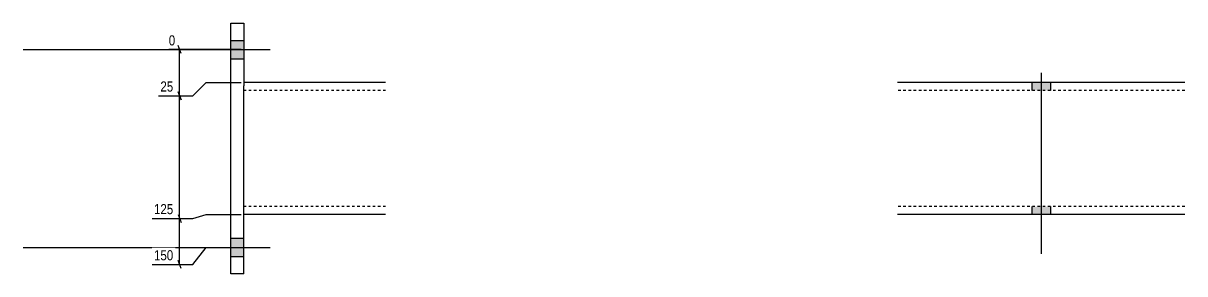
# Model space of a CAD drawing. Header units: millimetres. Extents: x 5 to 27069, y 3 to 808.
# Drawn here: x 9192 to 10073, y 5 to 195 of the extents above; entities that cross this region are included whole.
import ezdxf

# ---------------------------------------------------------------- set-up
doc = ezdxf.new("R2010")
doc.units = ezdxf.units.MM
doc.linetypes.add('DXK_LINE_DOT2', pattern=[3.9198, 1.9599, -1.9599])
doc.layers.add('MÅLSÆTNING', color=7, linetype='Continuous')
doc.layers.add('STÅL', color=7, linetype='Continuous')
doc.styles.add('Arial Narrow', font='ARIALN.TTF', dxfattribs={"height": 0.2})

msp = doc.modelspace()

# ---------------------------------------------------------------- hatches: boundary and pattern name
at = {"layer": 'STÅL', "linetype": 'Continuous'}
for points in [[(9349.2, 181.8), (9349.2, 167.8), (9359.2, 167.8), (9359.2, 181.8)], [(9349.2, 181.8), (9349.2, 167.8), (9359.2, 167.8), (9359.2, 181.8)], [(9957.2, 143.8), (9971.2, 143.8), (9971.2, 149.8), (9957.2, 149.8)], [(9957.2, 143.8), (9971.2, 143.8), (9971.2, 149.8), (9957.2, 149.8)], [(9957.2, 49.8), (9971.2, 49.8), (9971.2, 55.8), (9957.2, 55.8)], [(9957.2, 49.8), (9971.2, 49.8), (9971.2, 55.8), (9957.2, 55.8)], [(9349.2, 31.8), (9349.2, 17.8), (9359.2, 17.8), (9359.2, 31.8)], [(9349.2, 31.8), (9349.2, 17.8), (9359.2, 17.8), (9359.2, 31.8)]]:
    msp.add_hatch(color=96, dxfattribs=at).paths.add_polyline_path(points)

# ---------------------------------------------------------------- linework, layer by layer
at = {"layer": 'MÅLSÆTNING', "color": 7, "linetype": 'Continuous'}
for p, q in [((9311.61, 171.8), (9309.21, 177.8)), ((9357.2, 174.8), (9302.14, 174.8)), ((9310.41, 139.8), (9310.41, 174.8)), ((9309.21, 142.8), (9311.61, 136.8)), ((9311.61, 136.8), (9309.21, 142.8)), ((9320.41, 139.8), (9330.41, 149.8)), ((9320.41, 139.8), (9330.41, 149.8)), ((9330.41, 149.8), (9357.2, 149.8)), ((9330.41, 149.8), (9357.2, 149.8)), ((9294.35, 139.8), (9320.41, 139.8)), ((9294.35, 139.8), (9320.41, 139.8)), ((9310.41, 46.8), (9310.41, 139.8)), ((9289.47, 46.8), (9320.41, 46.8)), ((9289.47, 46.8), (9320.41, 46.8)), ((9309.21, 49.8), (9311.61, 43.8)), ((9309.21, 49.8), (9311.61, 43.8)), ((9310.41, 11.8), (9310.41, 46.8)), ((9320.41, 46.8), (9330.41, 49.8)), ((9320.41, 46.8), (9330.41, 49.8)), ((9330.41, 49.8), (9357.2, 49.8)), ((9330.41, 49.8), (9357.2, 49.8)), ((9320.41, 11.8), (9330.41, 24.8)), ((9330.41, 24.8), (9357.2, 24.8)), ((9289.47, 11.8), (9320.41, 11.8)), ((9311.61, 8.8), (9309.21, 14.8))]:
    msp.add_line(p, q, dxfattribs=at)
at = {"layer": 'STÅL', "color": 2, "linetype": 'Continuous'}
for p, q in [((9349.2, 194.8), (9359.2, 194.8)), ((9349.2, 4.8), (9349.2, 194.8)), ((9359.2, 194.8), (9359.2, 147.28)), ((9466.7, 149.8), (9359.2, 149.8)), ((9359.2, 137.8), (9359.2, 147.28)), ((10073.2, 149.8), (9855.2, 149.8)), ((9359.2, 52.32), (9359.2, 137.8)), ((9359.2, 4.8), (9359.2, 52.32)), ((9466.7, 49.8), (9359.2, 49.8)), ((10073.2, 49.8), (9855.2, 49.8)), ((9359.2, 4.8), (9349.2, 4.8))]:
    msp.add_line(p, q, dxfattribs=at)
at = {"layer": 'STÅL', "color": 7, "linetype": 'DXK_LINE_DOT2'}
for p, q in [((9349.2, 4.8), (9349.2, 194.8)), ((9359.2, 149.8), (9359.2, 147.28)), ((9359.2, 52.32), (9359.2, 147.28)), ((9466.7, 143.8), (9359.2, 143.8)), ((10073.2, 143.8), (9855.2, 143.8)), ((9466.7, 55.8), (9359.2, 55.8)), ((10073.2, 55.8), (9855.2, 55.8)), ((9359.2, 49.8), (9359.2, 52.32))]:
    msp.add_line(p, q, dxfattribs=at)
at = {"layer": 'STÅL', "color": 96, "linetype": 'Continuous'}
for p, q in [((9349.2, 181.8), (9359.2, 181.8)), ((9349.2, 181.8), (9359.2, 181.8)), ((9191.7, 174.8), (9379.2, 174.8)), ((9191.7, 174.8), (9379.2, 174.8)), ((9349.2, 167.8), (9359.2, 167.8)), ((9349.2, 167.8), (9359.2, 167.8)), ((9964.2, 157.3), (9964.2, 19.8)), ((9964.2, 157.3), (9964.2, 19.8)), ((9957.2, 149.8), (9957.2, 143.8)), ((9957.2, 149.8), (9957.2, 143.8)), ((9971.2, 149.8), (9971.2, 143.8)), ((9971.2, 149.8), (9971.2, 143.8)), ((9957.2, 55.8), (9957.2, 49.8)), ((9957.2, 55.8), (9957.2, 49.8)), ((9971.2, 55.8), (9971.2, 49.8)), ((9971.2, 55.8), (9971.2, 49.8)), ((9349.2, 31.8), (9359.2, 31.8)), ((9349.2, 31.8), (9359.2, 31.8)), ((9191.7, 24.8), (9379.2, 24.8)), ((9191.7, 24.8), (9379.2, 24.8)), ((9349.2, 17.8), (9359.2, 17.8)), ((9349.2, 17.8), (9359.2, 17.8))]:
    msp.add_line(p, q, dxfattribs=at)

# ---------------------------------------------------------------- next in the draw order: wipeouts: each hides what was drawn before it
at = {"color": 0, "linetype": 'Continuous'}
for points in [[(9308.61, 176.4), (9308.61, 187.6), (9300.54, 187.6), (9300.54, 176.4)], [(9307.15, 141.4), (9307.15, 152.6), (9294.2, 152.6), (9294.2, 141.4)], [(9307.15, 48.4), (9307.15, 59.6), (9289.33, 59.6), (9289.33, 48.4)], [(9307.15, 13.4), (9307.15, 24.6), (9289.33, 24.6), (9289.33, 13.4)]]:
    msp.add_wipeout(points, dxfattribs=at).dxf.layer = 'MÅLSÆTNING'

# ---------------------------------------------------------------- next in the draw order: texts
at = {"layer": 'MÅLSÆTNING', "color": 3, "linetype": 'Continuous', "style": 'Arial Narrow'}
for s, height, p in [('0', 7.64, (9302.14, 178)), ('25', 7.635, (9295.8, 143)), ('125', 7.635, (9290.93, 50)), ('150', 7.635, (9290.93, 15))]:
    msp.add_text(s, height=height, dxfattribs=at).set_placement(p)

doc.saveas('drawing.dxf')
